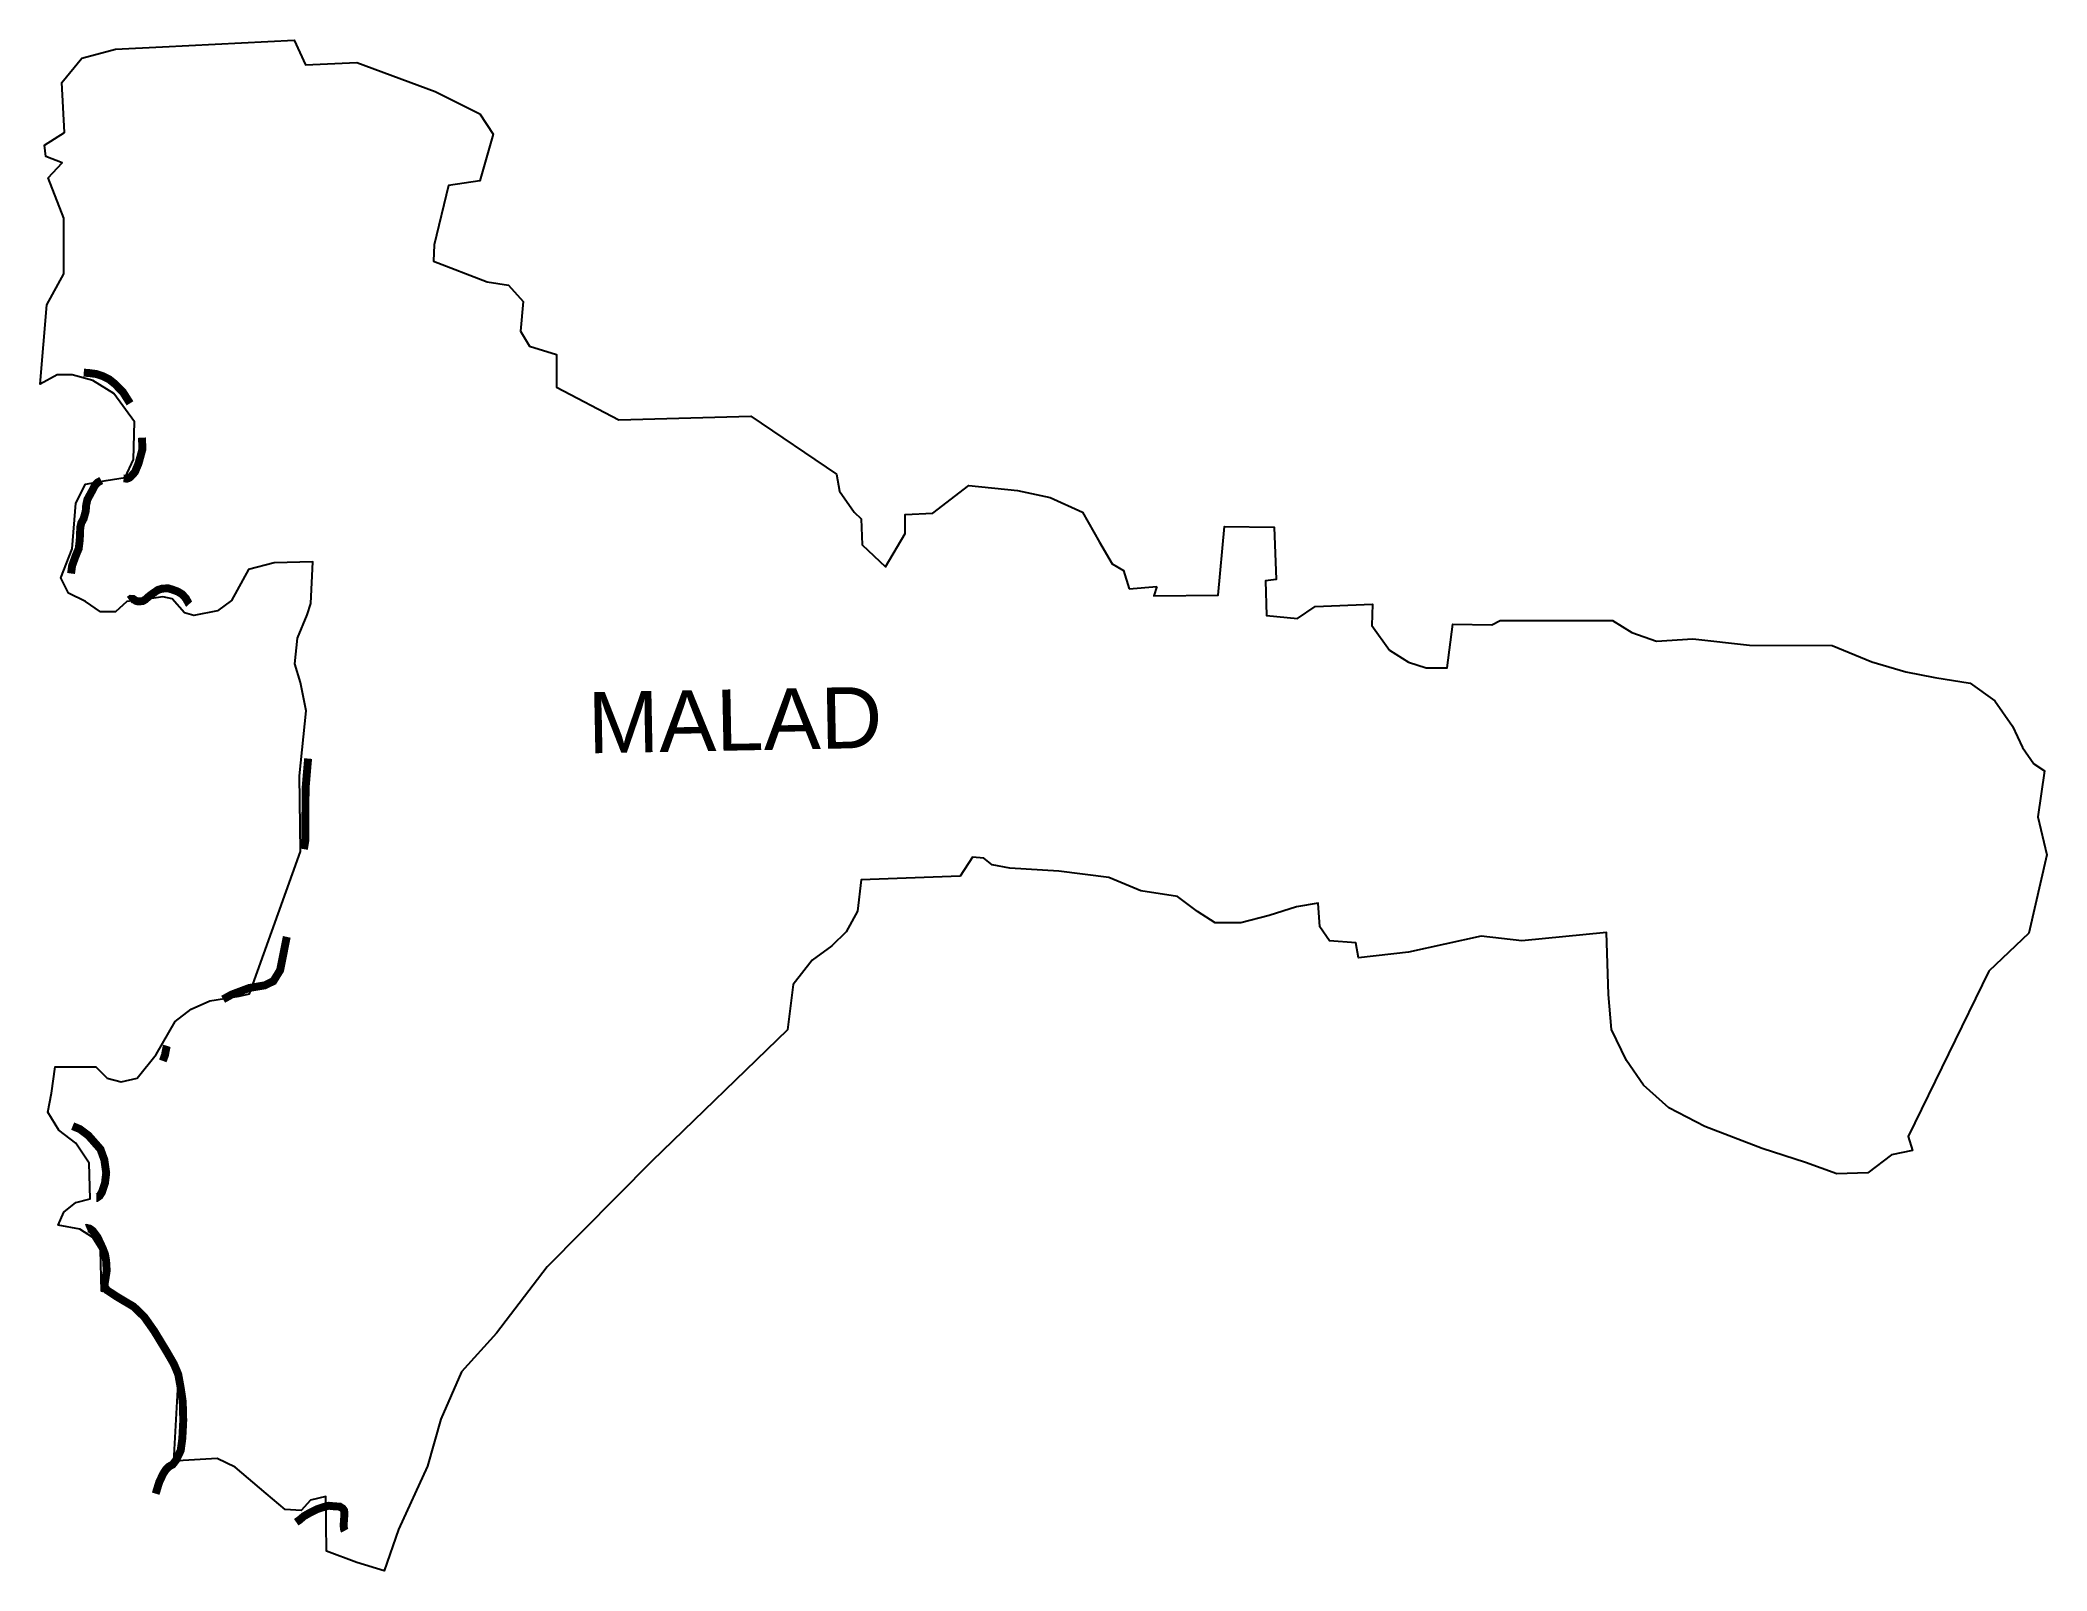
# Model space of a CAD drawing. Header units: metres. Extents: x 266585 to 279238, y 2117616 to 2127268.
import ezdxf

# ---------------------------------------------------------------- set-up
doc = ezdxf.new("R2010")
doc.units = ezdxf.units.M
doc.header["$MEASUREMENT"] = 0
for name, color, linetype in [('NATURALLY PROTECTED', 3, 'Continuous'), ('village', 22, 'Continuous'), ('VILLAGE NAME', 250, 'Continuous')]:
    doc.layers.add(name, color=color, linetype=linetype)
doc.styles.get("Standard").update_dxf_attribs({"font": 'arial.ttf'})

msp = doc.modelspace()

# ---------------------------------------------------------------- linework, layer by layer
at = {"layer": 'NATURALLY PROTECTED', "color": 116, "true_color": 0x136734, "const_width": 50, "flags": 128}
for points in [[(266859.6543246455, 2125171.056984482), (266894.0655929567, 2125168.381255996), (266939.7355840923, 2125162.41619203), (266980.0004831971, 2125148.781760094), (267018.9292921395, 2125129.724542734), (267055.7325030835, 2125100.247830507), (267106.2610039235, 2125049.041242396), (267151.3844127254, 2124977.615411465)], [(267226.3615679363, 2124761.029572177), (267229.910075684, 2124689.471834314), (267204.8887507514, 2124597.981697303), (267182.2966806637, 2124544.296121565), (267158.004132186, 2124517.259662789), (267146.4044402884, 2124507.692319927), (267133.4079268472, 2124502.889281404), (267110.6371219487, 2124503.882000437)], [(266970.1012696968, 2124491.036621821), (266947.8735878365, 2124478.912822974), (266932.6300136642, 2124464.348770683), (266908.580390674, 2124418.719904718), (266882.2229755716, 2124370.534582769), (266874.6315541686, 2124333.7758444), (266872.2022993238, 2124298.411536572), (266858.9628604026, 2124250.110012081), (266844.3873313115, 2124224.080642027), (266837.8283432247, 2124196.695575614), (266834.3059236975, 2124113.998097834), (266827.6862042369, 2124060.971003179), (266809.1631360175, 2124017.16264375), (266786.0852149622, 2123953.289978248), (266779.5833129244, 2123904.555249148)], [(267146.1458991161, 2123737.451913637), (267156.3643851624, 2123744.783878525), (267171.7294220747, 2123743.738055621), (267187.4588472144, 2123732.582611312), (267200.3946292819, 2123728.709193152), (267230.8210462527, 2123730.452231322), (267248.311681156, 2123740.600586911), (267270.2964375289, 2123760.122614455), (267292.2811939017, 2123776.894515102), (267327.5661205695, 2123800.987176073), (267354.8345062406, 2123809.353759308), (267392.9130759807, 2123811.096797478), (267418.4202518807, 2123803.07882188), (267450.9115354763, 2123791.226162304), (267479.5767426835, 2123774.454261658), (267504.3551421286, 2123746.875524332), (267522.5138221206, 2123713.021849592), (267524.0865221549, 2123711.287263899)], [(268274.3074661837, 2122737.578953584), (268258.335115564, 2122548.788552319), (268256.8775626541, 2122221.213578266), (268247.8976866791, 2122166.449015456)], [(268139.8547725307, 2121613.244736989), (268139.3016280131, 2121610.76287577), (268097.8828328521, 2121403.031459686), (268055.2494102762, 2121333.968413834), (268000.8948330478, 2121307.551701968), (267909.7558825592, 2121292.337236918), (267903.9068332435, 2121291.36081404), (267790.703557332, 2121248.791948427), (267738.4100312979, 2121219.555232884)], [(267383.5086042433, 2120926.422834687), (267381.9814291642, 2120921.565582012), (267371.8392901765, 2120868.306082276), (267358.1212750438, 2120831.224150681)], [(266789.4918290387, 2120420.011595212), (266834.6703119249, 2120401.520459441), (266888.417575431, 2120361.236910549), (266964.9998345123, 2120274.472343695), (266989.5353084774, 2120207.346006927), (267001.1957317488, 2120125.616883685), (266993.6043103458, 2120061.976623264), (266974.3524656789, 2120003.061933008), (266959.5947424741, 2119980.208765847), (266940.9502115221, 2119967.387751726), (266939.2415441835, 2119967.416232907)], [(266876.5732056251, 2119778.028094408), (266876.8178835334, 2119778.132540275), (266897.0414301426, 2119773.716843572), (266916.1110806958, 2119760.159880002), (266946.6589604141, 2119719.372786743), (266979.6968263434, 2119648.45050018), (266993.7257730932, 2119611.226951634), (267000.7098807813, 2119571.175807823), (267004.3537630485, 2119509.084914674), (266998.4628200428, 2119469.653517772), (266990.3855476723, 2119420.770980556), (266993.3613848658, 2119403.146927913), (267007.3296002419, 2119384.78692582), (267067.5751204686, 2119345.084389647), (267174.3408710332, 2119281.637800139), (267241.2061107279, 2119216.990450998), (267304.0630799131, 2119127.708162335), (267382.7709369929, 2118998.181058963), (267427.955077161, 2118919.938012068), (267455.5271196858, 2118854.670916026), (267472.0460526542, 2118763.180779007), (267483.8279386656, 2118682.574947034), (267487.1074327127, 2118563.893414524), (267481.2164896996, 2118450.169857253), (267470.9528879718, 2118374.367063803), (267440.405008261, 2118312.276170646), (267420.242193018, 2118286.208066409), (267396.3140327678, 2118272.999710475), (267379.430711572, 2118256.808822555), (267359.5108218239, 2118226.131350701), (267335.2790047125, 2118174.343749863), (267313.2335169659, 2118102.336906207)], [(268199.486416866, 2117922.339164172), (268220.620934044, 2117937.019419012), (268248.0715138288, 2117960.56980144), (268282.6276640416, 2117980.16929735), (268332.8525080205, 2118005.269047041), (268378.0366481961, 2118019.871833515), (268404.6977201523, 2118026.146770944), (268436.095839058, 2118023.009302233), (268474.174408798, 2118020.646517155), (268492.6367456437, 2118008.871325937), (268501.6857199566, 2117995.546767456), (268503.2647356064, 2117971.221701388), (268498.163300422, 2117903.320680995), (268501.2606003554, 2117875.858146218), (268505.1927307891, 2117868.603166531)]]:
    msp.add_lwpolyline(points, dxfattribs=at)
at = {"layer": 'NATURALLY PROTECTED'}
for points in [[(273625.2936506112, 2123821.949133936, 0), (273607.4525275536, 2123763.965483999, 0), (274013.3380771126, 2123768.425764764, 0), (274053.48060399, 2124201.072998927, 0), (274365.7002574945, 2124196.612718161, 0), (274379.0810997887, 2123866.551941584, 0), (274312.1768883243, 2123857.631380058, 0), (274316.6371690907, 2123639.077622596, 0), (274512.8895227234, 2123621.236499545, 0), (274624.3965418328, 2123697.061272535, 0), (274985.6792837468, 2123710.442114834, 0), (274981.2190029815, 2123576.633691899, 0), (275092.7260220923, 2123420.523865137, 0), (275213.1536027314, 2123344.699092144, 0), (275324.6606218397, 2123309.016846032, 0), (275456.684932465, 2123309.016846033, 0), (275492.367178579, 2123585.554253429, 0), (275737.6826206204, 2123581.093972666, 0), (275791.2059897909, 2123607.855657258, 0), (276500.3906313283, 2123607.855657262, 0), (276620.8182119675, 2123532.030884262, 0), (276776.9280387189, 2123478.507515092, 0), (277006.6324980843, 2123491.888357386, 0), (277363.4549592345, 2123451.745830507, 0), (277885.3078086679, 2123449.961718204, 0), (278135.0835314746, 2123347.375260622, 0), (278349.1770081647, 2123284.93132992, 0), (278532.0485195059, 2123249.249083804, 0), (278755.0625577246, 2123213.566837691, 0), (278911.1723844793, 2123102.059818579, 0), (279022.6794035876, 2122941.489711059, 0), (279085.1233342901, 2122807.681288125, 0), (279156.487826522, 2122705.094830539, 0), (279223.3920379877, 2122660.492022896, 0), (279181.9885181526, 2122370.030463282, 0), (279238.3752774466, 2122130.386736278, 0), (279125.6017588627, 2121637.00259245, 0), (278871.8613420443, 2121397.358865446, 0), (278364.3805084153, 2120354.20381849, 0), (278390.6527695119, 2120266.629614842, 0), (278258.6300455417, 2120238.322175586, 0), (278109.9540200614, 2120125.328396216, 0), (277913.7016664298, 2120119.381355197, 0), (277717.4493127961, 2120190.745847429, 0), (277443.8854259136, 2120279.951462713, 0), (277081.1159237437, 2120416.733406155, 0), (276855.1283650146, 2120535.674226541, 0), (276694.5582574975, 2120678.403211008, 0), (276587.5115191511, 2120833.02627751, 0), (276492.3588628427, 2121029.278631149, 0), (276474.517739786, 2121249.319148865, 0), (276462.6236577451, 2121641.823856141, 0), (275927.3899660169, 2121588.300486962, 0), (275671.6672021944, 2121618.035692058, 0), (275213.7450437198, 2121516.935994724, 0), (274898.5518697065, 2121481.253748607, 0), (274880.710746646, 2121576.406404918, 0), (274714.19359811, 2121588.300486954, 0), (274654.7231879187, 2121677.506102244, 0), (274642.8291058779, 2121826.182127727, 0), (274506.047162437, 2121802.393963646, 0), (274333.5829728823, 2121748.87059447, 0), (274155.1717423082, 2121701.294266317, 0), (273994.6016347908, 2121701.294266315, 0), (273881.6078554268, 2121772.658758547, 0), (273756.7199940236, 2121867.811414859, 0), (273524.7853942775, 2121903.493660973, 0), (273322.5859996269, 2121986.752235241, 0), (273007.3928256091, 2122028.381522372, 0), (272698.1466926128, 2122046.222645429, 0), (272588.1264337596, 2122067.631993097, 0), (272534.6030645858, 2122109.261280233, 0), (272463.2385723548, 2122115.208321256, 0), (272385.9270391085, 2121996.267500864, 0), (271761.4877320972, 2121972.479336782, 0), (271737.6995680234, 2121776.226983147, 0), (271666.3350757927, 2121645.392080718, 0), (271577.1294605078, 2121556.186465425, 0), (271452.241599104, 2121466.980850133, 0), (271333.3007787236, 2121312.357783629, 0), (271297.6185326102, 2121026.899814702, 0), (270441.244625858, 2120199.071704802, 0), (269781.1230727382, 2119533.003110626, 0), (269461.7669700125, 2119114.331422864, 0), (269241.726452306, 2118870.502741067, 0), (269110.8915498866, 2118573.150690101, 0), (269027.632975621, 2118275.798639132, 0), (268843.2747040293, 2117877.346890831, 0), (268754.0690887462, 2117615.677085978, 0), (268581.6048991908, 2117669.200455151, 0), (268391.2995865777, 2117740.564947383, 0), (268385.3525455587, 2118085.493326507, 0), (268290.1998892503, 2118061.70516243, 0), (268230.7294790593, 2117996.287711214, 0), (268129.6297817329, 2118002.234752234, 0), (268010.6889613499, 2118103.334449561, 0), (267814.4366077181, 2118269.851598105, 0), (267701.4428283534, 2118323.374967273, 0), (267487.3493516655, 2118311.480885235, 0), (267427.8789414744, 2118305.533844213, 0), (267457.6141465672, 2118834.820494935, 0), (267356.5144492412, 2119031.072848576, 0), (267268.4982421554, 2119176.180649447, 0), (267143.6103807538, 2119301.068510853, 0), (267054.4047654661, 2119360.538921042, 0), (266971.1461911985, 2119378.380044101, 0), (266965.1991501773, 2119640.049848952, 0), (266917.6228220241, 2119717.3613822, 0), (266834.3642477567, 2119770.884751375, 0), (266697.5823043158, 2119794.672915453, 0), (266733.2645504304, 2119877.931489724, 0), (266810.5760836768, 2119937.40189992, 0), (266899.7816989634, 2119961.190063997, 0), (266893.834657944, 2120187.177622731, 0), (266810.5760836744, 2120312.065484139, 0), (266703.5293453312, 2120395.324058409, 0), (266632.1648531018, 2120508.317837777, 0), (266655.953017176, 2120627.258658161, 0), (266679.7411812508, 2120793.775806706, 0), (266935.4639450733, 2120793.775806708, 0), (267006.8284373042, 2120722.411314476, 0), (267096.0340525901, 2120698.623150401, 0), (267197.1337499163, 2120722.411314478, 0), (267316.0745702977, 2120871.087339962, 0), (267435.0153906785, 2121079.233775639, 0), (267536.115088003, 2121156.545308894, 0), (267655.0559083846, 2121210.068678071, 0), (267839.414179978, 2121239.803883167, 0), (267904.8316311896, 2121254.076781616, 0), (268225.9718462165, 2122152.079975538, 0), (268220.0248051924, 2122627.843257089, 0), (268261.6540923268, 2123038.189087423, 0), (268225.9718462081, 2123216.600318001, 0), (268190.2896000931, 2123335.541138394, 0), (268208.1307231497, 2123496.111245912, 0), (268267.6011333392, 2123644.787271396, 0), (268291.3892974148, 2123716.151763628, 0), (268303.2833794529, 2123977.821568482, 0), (268059.454697667, 2123971.874527458, 0), (267898.884590151, 2123930.245240323, 0), (267791.8378518071, 2123733.992886684, 0), (267702.6322365189, 2123668.57543547, 0), (267553.9562110426, 2123638.840230368, 0), (267494.4858008513, 2123656.68135343, 0), (267417.1742676023, 2123745.886968717, 0), (267357.7038574106, 2123757.781050759, 0), (267274.4452831447, 2123745.886968715, 0), (267131.7162986833, 2123728.045845661, 0), (267060.3518064538, 2123662.628394448, 0), (266965.199150148, 2123662.628394447, 0), (266870.0464938399, 2123728.045845659, 0), (266762.9997554978, 2123781.569214828, 0), (266715.4234273449, 2123876.72187114, 0), (266786.787919571, 2124061.08014274, 0), (266810.5760836453, 2124348.916928076, 0), (266870.0464938359, 2124467.857748464, 0), (267000.8813962565, 2124491.64591254, 0), (267119.8222166416, 2124509.487035603, 0), (267173.3455858139, 2124622.480814971, 0), (267179.2926268307, 2124860.362455743, 0), (267048.4577244075, 2125038.773686325, 0), (266917.6228219848, 2125122.032260596, 0), (266786.7879195629, 2125157.714506709, 0), (266691.6352632582, 2125157.714506709, 0), (266584.5885249143, 2125098.244096512, 0), (266626.2178120448, 2125597.795542139, 0), (266733.2645503883, 2125794.04789578, 0), (266733.2645503861, 2126144.923315919, 0), (266635.8850168195, 2126399.01492632, 0), (266723.1082851003, 2126494.167582638, 0), (266620.0262407659, 2126533.814522763, 0), (266612.0968527389, 2126605.179014992, 0), (266738.9670611474, 2126684.472895252, 0), (266721.1699902466, 2126999.886330056, 0), (266848.0401986525, 2127154.949918118, 0), (267059.4905459961, 2127211.336677413, 0), (267355.5210322845, 2127225.43336724, 0), (268187.2257318487, 2127267.72343672, 0), (268257.7091809662, 2127112.659848658, 0), (268581.9330468972, 2127126.75653848, 0), (269075.3171907116, 2126943.499570779, 0), (269357.2509871773, 2126802.532672547, 0), (269441.8311261148, 2126675.662464135, 0), (269357.2509871811, 2126379.631977835, 0), (269159.8973296533, 2126351.438598185, 0), (269068.670821726, 2125976.264743164, 0)], [(269068.670821726, 2125976.264743164, 0), (269064.2105409607, 2125873.678285578, 0), (269403.1918790555, 2125744.330143414, 0), (269537.0003019847, 2125722.028739588, 0), (269630.6661980359, 2125619.442282007, 0), (269612.8250749807, 2125432.110489897, 0), (269670.808724919, 2125338.444593845, 0), (269840.2993939635, 2125284.921224671, 0), (269840.2993939656, 2125079.748309503, 0), (270232.8041012319, 2124874.575394338, 0), (271066.8766041666, 2124896.876798167, 0), (271606.570576655, 2124531.133775479, 0), (271624.4116997147, 2124424.08703713, 0), (271718.0775957669, 2124290.278614196, 0), (271762.6804034106, 2124250.136087316, 0), (271767.1406841755, 2124085.10569903, 0), (271914.3299494007, 2123946.836995333, 0), (272039.2178107995, 2124156.470191263, 0), (272039.2178107991, 2124276.897771909, 0), (272213.1687606102, 2124285.818333437, 0), (272440.6430795928, 2124459.769283258, 0), (272748.4024523343, 2124428.547317907, 0), (272953.5753674952, 2124383.94451026, 0), (273156.9641703523, 2124290.278614207, 0), (273264.0109086973, 2124102.946822098, 0), (273344.2959624562, 2123964.678118401, 0), (273415.6604546864, 2123924.535591517, 0), (273451.3427008004, 2123808.568291645, 0)]]:
    msp.add_polyline3d(points, dxfattribs=at)
at = {"layer": 'village', "color": 3}
msp.add_lwpolyline([(273451.3427008004, 2123808.568291645), (273625.2936506112, 2123821.949133936)], dxfattribs=at)

# ---------------------------------------------------------------- texts
at = {"layer": 'VILLAGE NAME', "insert": (270034.1657009551, 2123156.067647946), "char_height": 385.7323098482029, "attachment_point": 1, "rotation": 1.10283298872307}
msp.add_mtext_dynamic_manual_height_columns('{\\fArial|b0|i0|c0|p34;MALAD}', width=2578.432563573894, gutter_width=1928.661549241015, heights=[0], dxfattribs=at)

doc.saveas('drawing.dxf')
